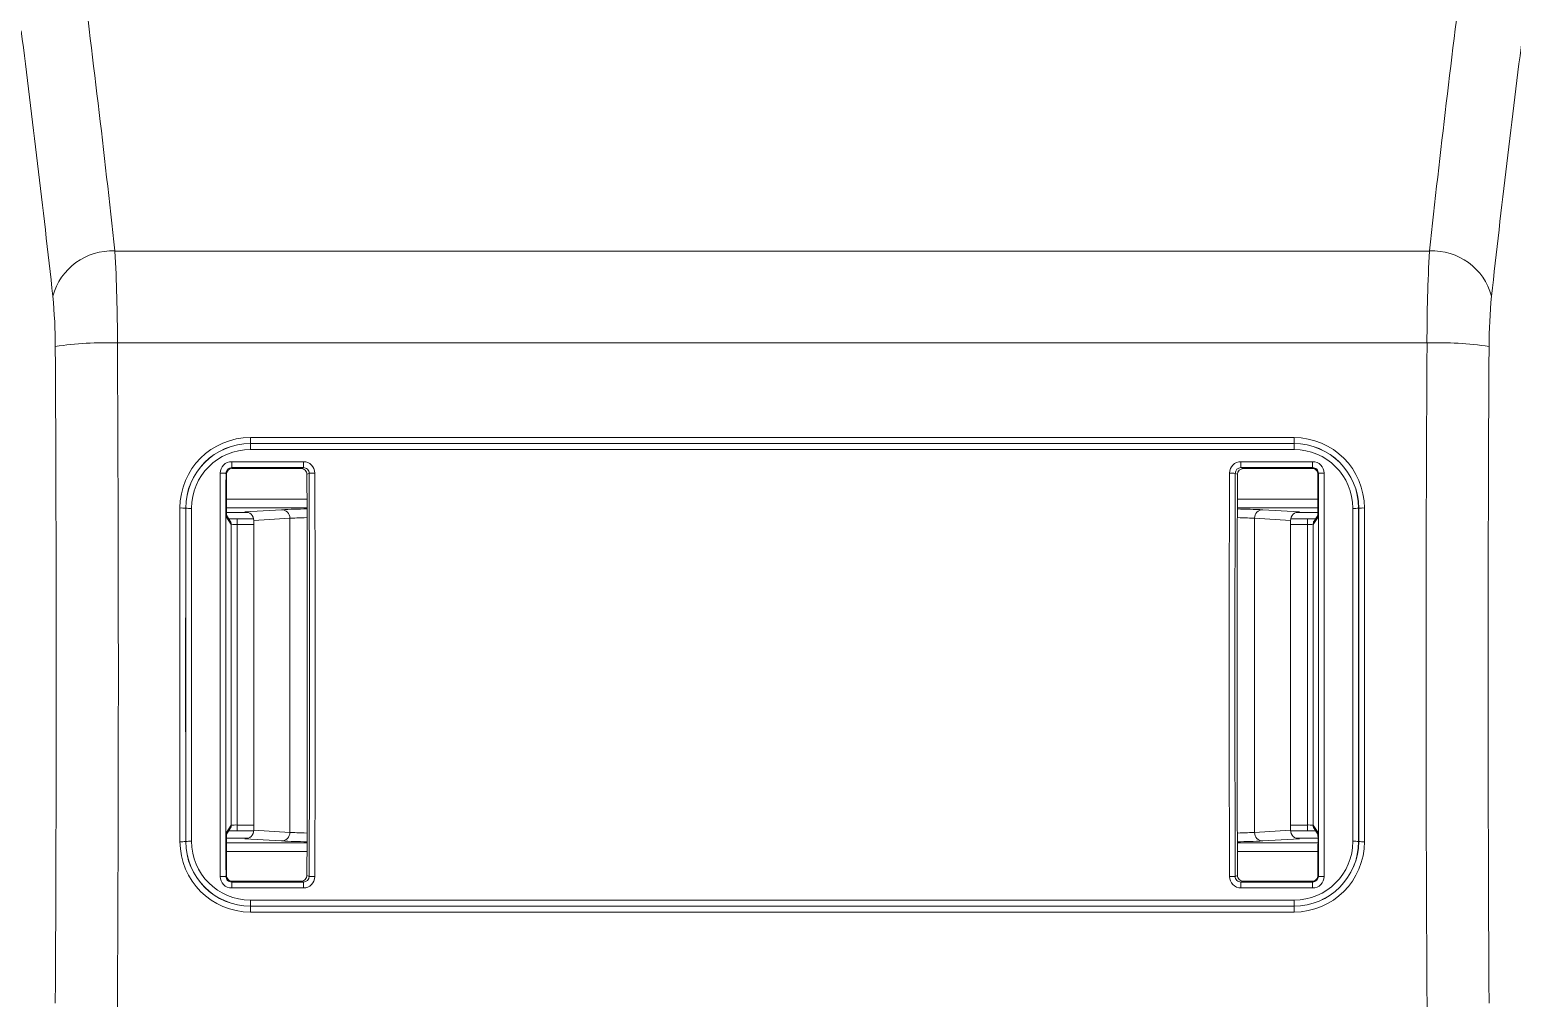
# Model space of a CAD drawing. Extents: x 9.3 to 87, y 1.1 to 68.8.
# Drawn here: x 79.525 to 82.113, y 27.428 to 29.123 of the extents above; entities that cross this region are included whole.
import ezdxf

# ---------------------------------------------------------------- set-up
doc = ezdxf.new("R2010")
doc.units = 0
doc.header["$MEASUREMENT"] = 0
doc.linetypes.add('SLD-Solid', pattern=[0])
doc.layers.add('OBJECT', color=7, linetype='CONTINUOUS')

msp = doc.modelspace()

# ---------------------------------------------------------------- linework, layer by layer
at = {"layer": 'OBJECT', "linetype": 'SLD-Solid', "lineweight": 15}
for p, q in [((79.6735, 28.7367), (81.9683, 28.7367)), ((81.9641, 28.5763), (79.6777, 28.5763)), ((79.9099, 28.4109), (81.7319, 28.4109)), ((79.9099, 28.4109), (79.9099, 28.4005)), ((79.9099, 28.4005), (79.9099, 28.4004)), ((81.7319, 28.4005), (79.9099, 28.4005)), ((79.9099, 28.4004), (79.9099, 28.39)), ((79.9099, 28.4004), (81.7319, 28.4004)), ((81.7319, 28.4109), (81.7319, 28.4005)), ((81.7319, 28.4004), (81.7319, 28.4005)), ((81.7319, 28.4004), (81.7319, 28.39)), ((81.7319, 28.39), (79.9099, 28.39)), ((79.8681, 28.3469), (79.8673, 28.3485)), ((79.8773, 28.3688), (80.0025, 28.3688)), ((79.8773, 28.3584), (79.8773, 28.3688)), ((80.0025, 28.3584), (79.8773, 28.3584)), ((79.8773, 28.3584), (79.8781, 28.3569)), ((79.8781, 28.3569), (79.9985, 28.3569)), ((79.8781, 28.3569), (79.9985, 28.3569)), ((79.8781, 28.3569), (79.8781, 28.3569)), ((79.9985, 28.3569), (80.0025, 28.3584)), ((79.9985, 28.3569), (79.9985, 28.3569)), ((80.0025, 28.3584), (80.0025, 28.3688)), ((80.0126, 28.3485), (80.0086, 28.3469)), ((81.6331, 28.3469), (81.6292, 28.3485)), ((81.6393, 28.3688), (81.7644, 28.3688)), ((81.6393, 28.3584), (81.6393, 28.3688)), ((81.7644, 28.3584), (81.6393, 28.3584)), ((81.6393, 28.3584), (81.6433, 28.3569)), ((81.6433, 28.3569), (81.7637, 28.3569)), ((81.6433, 28.3569), (81.7637, 28.3569)), ((81.6433, 28.3569), (81.6433, 28.3569)), ((81.7637, 28.3569), (81.7644, 28.3584)), ((81.7637, 28.3569), (81.7637, 28.3569)), ((81.7644, 28.3584), (81.7644, 28.3688)), ((81.7744, 28.3485), (81.7737, 28.3469)), ((79.8681, 28.3035), (80.0088, 28.3035)), ((81.633, 28.3035), (81.7737, 28.3035)), ((79.7971, 28.2877), (79.797, 28.2877)), ((80.0088, 28.288), (79.8681, 28.288)), ((79.8681, 28.2799), (79.9069, 28.2799)), ((79.8681, 28.2799), (79.9069, 28.2799)), ((79.8749, 28.2649), (79.8681, 28.2752)), ((79.8766, 28.2594), (79.8681, 28.2721)), ((79.9157, 28.2689), (79.8866, 28.2689)), ((79.8866, 28.2589), (79.8866, 28.2689)), ((79.9004, 28.2813), (79.9643, 28.285)), ((79.9788, 28.27), (79.9159, 28.2664)), ((79.9159, 27.7252), (79.9159, 28.2664)), ((79.9788, 27.7216), (79.9788, 28.27)), ((81.7737, 28.288), (81.633, 28.288)), ((81.663, 27.7216), (81.663, 28.27)), ((81.7259, 28.2664), (81.663, 28.27)), ((81.6775, 28.285), (81.7414, 28.2813)), ((81.7259, 27.7252), (81.7259, 28.2664)), ((81.7552, 28.2689), (81.7261, 28.2689)), ((81.7349, 28.2799), (81.7736, 28.2799)), ((81.7349, 28.2799), (81.7736, 28.2799)), ((81.7552, 28.2689), (81.7552, 28.2589)), ((81.7734, 28.2716), (81.7652, 28.2594)), ((81.7735, 28.2749), (81.7669, 28.2649)), ((81.7735, 28.2732), (81.7734, 28.2716)), ((81.7735, 28.273), (81.7735, 28.273)), ((81.8448, 28.2877), (81.8446, 28.2877)), ((79.8766, 27.7339), (79.8766, 28.2594)), ((79.8866, 28.2589), (79.8866, 27.7344)), ((79.9159, 28.2589), (79.8866, 28.2589)), ((81.7552, 28.2589), (81.7259, 28.2589)), ((81.7552, 27.7344), (81.7552, 28.2589)), ((81.7652, 28.2594), (81.7652, 27.7339)), ((79.8681, 27.7212), (79.8766, 27.7339)), ((79.8681, 27.7182), (79.8749, 27.7284)), ((79.8866, 27.7244), (79.8866, 27.7344)), ((79.8866, 27.7344), (79.9159, 27.7344)), ((79.8866, 27.7244), (79.9159, 27.7244)), ((79.9159, 27.7252), (79.9788, 27.7216)), ((81.663, 27.7216), (81.7259, 27.7252)), ((81.7259, 27.7344), (81.7552, 27.7344)), ((81.7259, 27.7244), (81.7552, 27.7244)), ((81.7552, 27.7344), (81.7552, 27.7244)), ((81.7652, 27.7339), (81.7734, 27.7217)), ((81.7669, 27.7284), (81.7735, 27.7184)), ((79.797, 27.7057), (79.7971, 27.7057)), ((79.9069, 27.7116), (79.8681, 27.7116)), ((79.9069, 27.7116), (79.8681, 27.7116)), ((79.8681, 27.7035), (80.0088, 27.7035)), ((79.9643, 27.7066), (79.9004, 27.7103)), ((81.633, 27.7035), (81.7737, 27.7035)), ((81.7414, 27.7103), (81.6775, 27.7066)), ((81.7736, 27.7116), (81.7349, 27.7116)), ((81.7736, 27.7116), (81.7349, 27.7116)), ((81.7734, 27.7217), (81.7735, 27.7201)), ((81.7735, 27.7205), (81.7735, 27.7204)), ((81.8446, 27.7057), (81.8448, 27.7057)), ((80.0088, 27.6881), (79.8681, 27.6881)), ((81.7737, 27.6881), (81.633, 27.6881)), ((79.8673, 27.6449), (79.8681, 27.6464)), ((80.0086, 27.6464), (80.0126, 27.6448)), ((81.6292, 27.6448), (81.6331, 27.6464)), ((81.7737, 27.6464), (81.7744, 27.6449)), ((79.8781, 27.6364), (79.8773, 27.6349)), ((79.8773, 27.6245), (79.8773, 27.6349)), ((79.8773, 27.6349), (80.0025, 27.6349)), ((80.0025, 27.6245), (79.8773, 27.6245)), ((79.9985, 27.6365), (79.8781, 27.6365)), ((79.8781, 27.6365), (79.8781, 27.6364)), ((79.9985, 27.6364), (79.8781, 27.6364)), ((79.9985, 27.6365), (79.9985, 27.6364)), ((80.0025, 27.6349), (79.9985, 27.6364)), ((80.0025, 27.6245), (80.0025, 27.6349)), ((81.6433, 27.6364), (81.6393, 27.6349)), ((81.6393, 27.6245), (81.6393, 27.6349)), ((81.6393, 27.6349), (81.7644, 27.6349)), ((81.7644, 27.6245), (81.6393, 27.6245)), ((81.7637, 27.6365), (81.6433, 27.6365)), ((81.6433, 27.6364), (81.6433, 27.6365)), ((81.7637, 27.6364), (81.6433, 27.6364)), ((81.7637, 27.6364), (81.7637, 27.6365)), ((81.7644, 27.6349), (81.7637, 27.6364)), ((81.7644, 27.6245), (81.7644, 27.6349)), ((79.9099, 27.6034), (79.9099, 27.593)), ((79.9099, 27.6034), (81.7319, 27.6034)), ((79.9099, 27.593), (79.9099, 27.5928)), ((81.7319, 27.593), (79.9099, 27.593)), ((81.7319, 27.6034), (81.7319, 27.593)), ((81.7319, 27.5928), (81.7319, 27.593)), ((79.9099, 27.5928), (79.9099, 27.5824)), ((79.9099, 27.5928), (81.7319, 27.5928)), ((81.7319, 27.5824), (79.9099, 27.5824)), ((81.7319, 27.5928), (81.7319, 27.5824))]:
    msp.add_line(p, q, dxfattribs=at)
at = {"layer": 'OBJECT', "linetype": 'SLD-Solid', "lineweight": 15, "flags": 128}
for points in [[(79.8766, 28.2594), (79.8764, 28.2613), (79.8758, 28.2632), (79.8749, 28.265), (79.8749, 28.2649)], [(81.7652, 27.7339), (81.7654, 27.732), (81.766, 27.7301), (81.7669, 27.7284), (81.7669, 27.7284)]]:
    msp.add_lwpolyline(points, dxfattribs=at)
at = {"layer": 'OBJECT', "linetype": 'SLD-Solid', "lineweight": 15}
for centre, radius, start, end in [((51.3794, 25.6436), 28.4626, 6.23883, 7.28474), ((110.2623, 25.6436), 28.4626, 172.71526, 173.76117), ((51.5285, 25.5572), 28.2075, 6.31027, 7.25855), ((110.118, 25.5567), 28.2122, 172.74153, 173.68965), ((79.6682, 28.6301), 0.1068, 87.178, 165.0664), ((76.7001, 28.5772), 2.9777, 359.9818, 3.0706), ((84.9415, 28.5772), 2.9775, 176.9294, 180.0184), ((81.9736, 28.6301), 0.1068, 14.9334, 92.8222), ((78.6796, 28.5705), 0.8897, 359.9701, 5.6191), ((82.962, 28.5705), 0.8896, 174.3807, 180.0305), ((79.658, 27.9752), 0.6014, 88.1162, 98.4756), ((81.9838, 27.9752), 0.6014, 81.5244, 91.8837), ((-15.5833, 27.9967), 95.1543, 359.65476, 0.34524), ((-17.5954, 27.9967), 97.2748, 359.658609, 0.341391), ((179.2186, 27.9967), 97.2562, 179.658543, 180.341457), ((177.225, 27.9967), 95.1543, 179.65476, 180.34524), ((79.9099, 28.288), 0.123, 90.0214, 180.0005), ((79.9099, 28.2876), 0.1129, 89.9962, 179.966), ((79.9099, 28.2876), 0.1128, 89.9981, 179.9711), ((81.7318, 28.2879), 0.123, 0.0074, 89.9709), ((81.7319, 28.2876), 0.1129, 0.0353, 90.0027), ((81.7319, 28.2876), 0.1128, 0.0283, 90.0026), ((79.9098, 28.2873), 0.1027, 89.9644, 179.945), ((81.7319, 28.2873), 0.1027, 0.0646, 90.0261), ((79.8773, 28.3488), 0.02, 90.0043, 179.9711), ((79.8597, 28.274), 0.0749, 84.1707, 91.8308), ((79.8773, 28.3485), 0.00999, 89.932, 179.9311), ((79.8781, 28.3469), 0.00999, 89.9338, 179.9295), ((79.9986, 28.3469), 0.01, 0.4442, 90.6036), ((80.0025, 28.3488), 0.02, 0.2925, 90.0847), ((80.0026, 28.3484), 0.01, 0.4453, 90.6028), ((-34.6034, 27.9967), 114.6126, 359.82489, 0.17511), ((80.0206, 28.2619), 0.087, 88.7207, 95.2928), ((-35.2033, 27.9967), 115.2164, 359.825027, 0.174973), ((-35.4221, 27.9967), 115.4451, 359.8252, 0.1748), ((197.0638, 27.9967), 115.4451, 179.8252, 180.1748), ((81.6393, 28.3488), 0.02, 89.8836, 179.7384), ((81.6212, 28.2619), 0.0869, 84.7069, 91.2795), ((196.7744, 27.9967), 115.1457, 179.824919, 180.175081), ((81.6392, 28.3484), 0.01, 89.5065, 179.4438), ((196.3159, 27.9967), 114.6833, 179.824998, 180.175002), ((81.6432, 28.3468), 0.01, 89.5077, 179.4428), ((81.7637, 28.3469), 0.00999, 0.0547, 90.082), ((81.7644, 28.3488), 0.02, 0.0293, 89.9953), ((81.7645, 28.3485), 0.00999, 0.0592, 90.0776), ((81.7821, 28.274), 0.0749, 88.1686, 95.8299), ((81.4457, 28.2873), 0.328, 357.2564, 0.8527), ((79.7893, 28.1973), 0.0907, 85.1893, 91.5128), ((79.8047, 28.3779), 0.0906, 265.1845, 271.5143), ((79.8851, 28.7838), 0.5149, 268.4821, 270.1568), ((79.9007, 28.2661), 0.0152, 0.9693, 91.0116), ((80.0391, 26.6309), 1.6558, 91.0484, 92.5896), ((79.964, 28.2702), 0.0148, 359.2951, 88.7252), ((81.6027, 26.6315), 1.6551, 87.4101, 88.9519), ((81.6778, 28.2702), 0.0148, 91.2766, 180.7031), ((81.7411, 28.2661), 0.0152, 88.9879, 179.0323), ((81.7565, 28.7817), 0.5128, 269.8523, 271.6193), ((81.837, 28.3779), 0.0906, 268.4858, 274.8154), ((81.8524, 28.1973), 0.0907, 88.4868, 94.8111), ((79.8841, 28.309), 0.0501, 261.3233, 272.7842), ((81.7577, 28.309), 0.0501, 267.2166, 278.6759), ((81.7752, 28.2594), 0.00999, 146.3119, 180.0264), ((79.8852, 27.2116), 0.5129, 89.8523, 91.6192), ((79.8666, 27.7339), 0.01, 326.3298, 0.0085), ((79.8841, 27.6844), 0.0501, 87.2158, 98.6767), ((79.9007, 27.7255), 0.0152, 268.9884, 359.0307), ((81.7411, 27.7255), 0.0152, 180.9677, 271.0121), ((81.7577, 27.6844), 0.0501, 81.3241, 92.7834), ((81.7566, 27.2097), 0.5147, 88.4818, 90.157), ((79.7893, 27.796), 0.0907, 268.4872, 274.8107), ((79.91, 27.7054), 0.123, 180.0072, 269.9709), ((79.9099, 27.7057), 0.1129, 180.0352, 270.0027), ((79.8047, 27.6154), 0.0906, 88.4857, 94.8155), ((79.9099, 27.7057), 0.1127, 180.0282, 270.0026), ((79.9098, 27.7061), 0.1027, 180.0645, 270.026), ((79.964, 27.7214), 0.0148, 271.2748, 0.7049), ((80.0391, 29.3602), 1.6553, 267.4102, 268.9517), ((81.6027, 29.3602), 1.6553, 271.0483, 272.5898), ((81.6778, 27.7214), 0.0148, 179.2969, 268.7234), ((81.732, 27.706), 0.1027, 269.9645, 359.9447), ((81.7319, 27.7057), 0.1129, 269.9964, 359.9656), ((81.7319, 27.7057), 0.1128, 269.9981, 359.971), ((81.7318, 27.7054), 0.123, 270.0214, 0.0004), ((81.4701, 27.7064), 0.3037, 359.0031, 2.8879), ((81.837, 27.6154), 0.0906, 85.1846, 91.5142), ((81.8524, 27.796), 0.0907, 265.1889, 271.5132), ((79.8597, 27.7193), 0.0749, 268.1685, 275.83), ((79.8773, 27.6449), 0.00999, 180.0593, 270.0774), ((79.8781, 27.6464), 0.00999, 180.0557, 270.0811), ((79.9986, 27.6465), 0.01, 269.5055, 359.4464), ((80.0025, 27.6449), 0.01, 269.5055, 359.4464), ((80.0206, 27.7314), 0.087, 264.7074, 271.279), ((81.6212, 27.7314), 0.087, 268.7207, 275.2928), ((81.6392, 27.6449), 0.01, 180.5022, 270.5475), ((81.6432, 27.6465), 0.01, 180.4499, 270.5998), ((81.7637, 27.6464), 0.00999, 269.9301, 359.9331), ((81.7645, 27.6449), 0.00999, 269.9329, 359.9305), ((81.7821, 27.7193), 0.0749, 264.1694, 271.832), ((79.8773, 27.6445), 0.02, 180.0281, 269.9965), ((80.0025, 27.6445), 0.02, 269.8824, 359.7403), ((81.6393, 27.6446), 0.02, 180.2928, 270.0853), ((81.7644, 27.6445), 0.02, 270.0071, 359.9683)]:
    msp.add_arc(centre, radius, start, end, dxfattribs=at)
for centre, major_axis, ratio, start_param, end_param in [((80.0332, 27.9967), (0, 10.09), 0.017438, 1.535888, 1.605705), ((80.0432, 27.9967), (0, 10.08), 0.017455, 1.535888, 1.605705), ((80.0432, 27.9967), (0, 10.035), 0.017455, 1.535888, 1.543342), ((81.5986, 27.9967), (0, 10.035), 0.017455, 4.741842, 4.747297), ((81.5986, 27.9967), (0, 10.08), 0.017455, 4.677481, 4.747297), ((81.6086, 27.9967), (0, 10.09), 0.017438, 4.677481, 4.747297), ((79.9634, 27.9967), (0, 10.12), 0.017438, 1.542009, 1.599584), ((79.9734, 27.9967), (0, 10.11), 0.017455, 1.542009, 1.599584), ((79.9734, 27.9967), (0, 10.1), 0.017455, 1.54198, 1.599612), ((79.9834, 27.9967), (0, 10.09), 0.017472, 1.54198, 1.599612), ((80.2203, 28.2689), (0.25, 0), 0.016443, 2.578608, 2.879763), ((81.4215, 28.2689), (0.25, 0), 0.016443, 0.261829, 0.562985), ((81.6584, 27.9967), (0, 10.09), 0.017472, 4.683573, 4.741205), ((81.6684, 27.9967), (0, 10.1), 0.017455, 4.683573, 4.741205), ((81.6684, 27.9967), (0, 10.11), 0.017455, 4.683602, 4.741176), ((81.6784, 27.9967), (0, 10.12), 0.017438, 4.683602, 4.741176), ((80.0432, 27.9967), (0, 10.035), 0.017455, 1.59825, 1.605705), ((80.2203, 27.7226), (0.25, 0), 0.016443, 3.403422, 3.704546), ((81.4215, 27.7226), (0.25, 0), 0.016443, 5.720232, 6.021356), ((81.5986, 27.9967), (0, 10.035), 0.017455, 4.677481, 4.682936)]:
    msp.add_ellipse(centre, major_axis=major_axis, ratio=ratio, start_param=start_param, end_param=end_param, dxfattribs=at)

doc.saveas('drawing.dxf')
